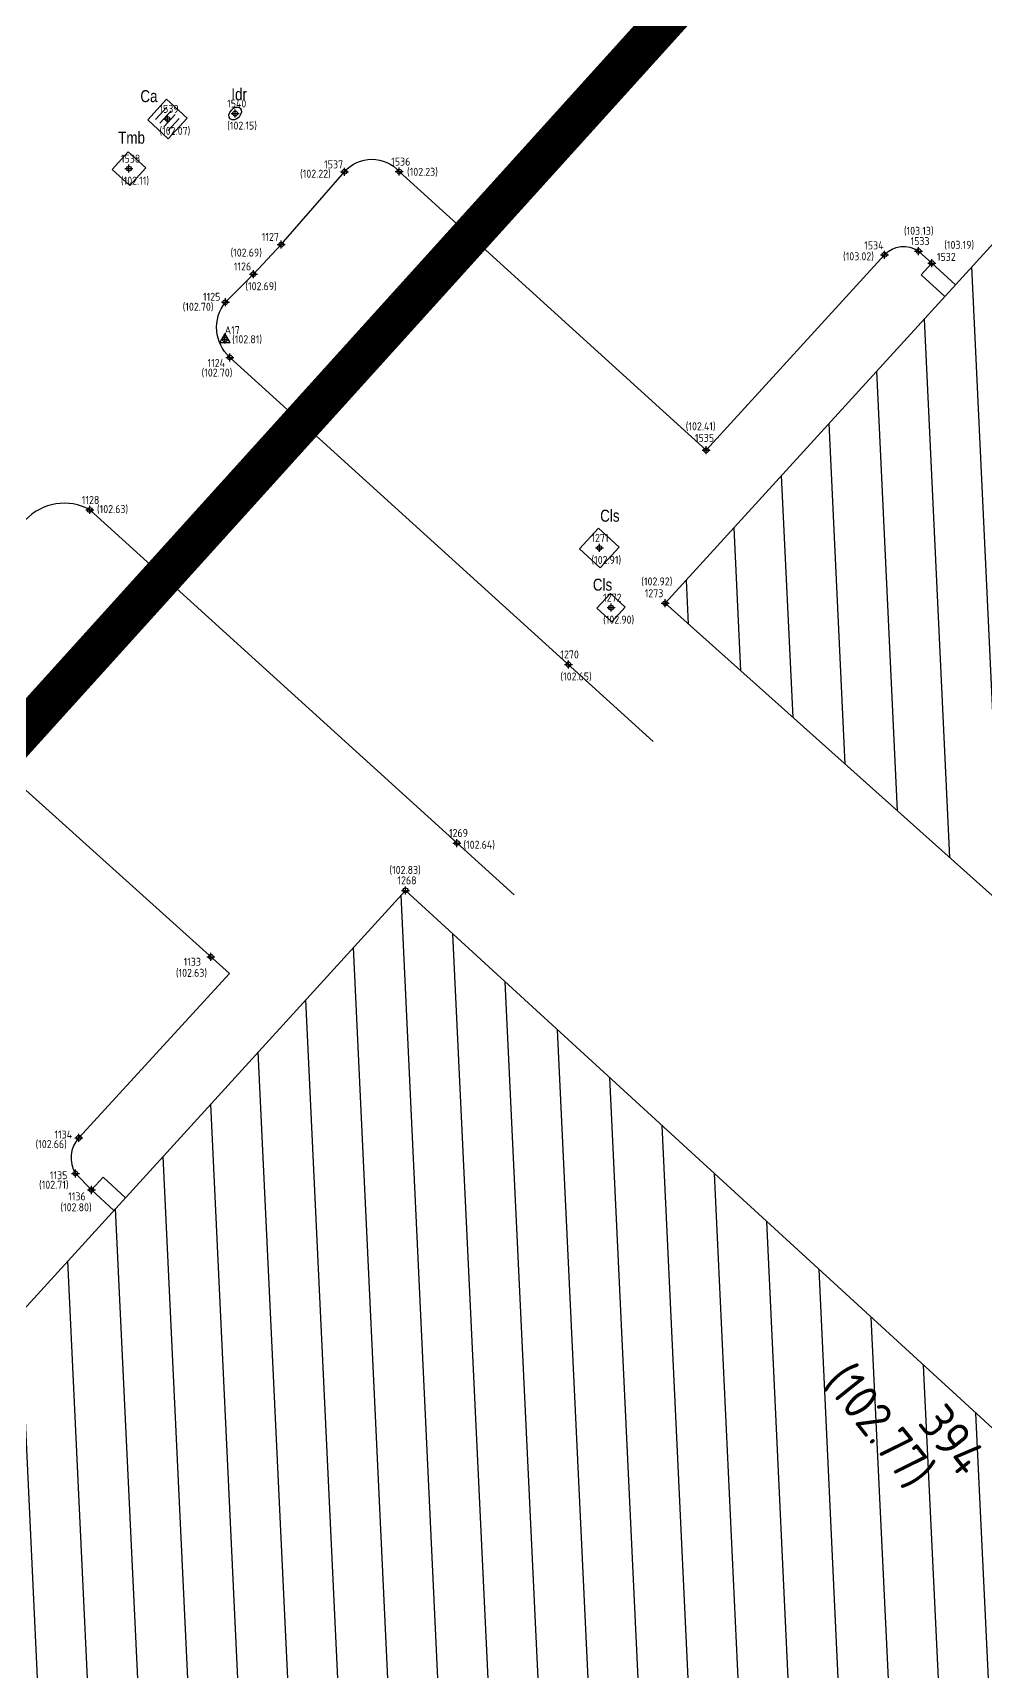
# Model space of a CAD drawing. Extents: x 9555 to 11275, y -8412 to -6382.
# Drawn here: x 10280.99 to 10304.81, y -8060.18 to -8019.23 of the extents above; entities that cross this region are included whole.
import ezdxf
from ezdxf.enums import TextEntityAlignment as Align

# ---------------------------------------------------------------- set-up
doc = ezdxf.new("R2010")
doc.units = 0
doc.header["$MEASUREMENT"] = 0
doc.header["$XCLIPFRAME"] = 2
doc.header["$PDMODE"] = 33
doc.header["$PDSIZE"] = 0.12
doc.linetypes.add('TRATTEGGIATA', pattern=[0.75, 0.5, -0.25])
doc.layers.get('0').update_dxf_attribs({"color": 53, "lineweight": 50})
for name, color, linetype in [('02_CAT', 7, 'Continuous'), ('GE_9632-NOME_P', 8, 'Continuous'), ('GE_9632-QUOTE_P', 8, 'Continuous'), ('GEI-Nome_P', 6, 'Continuous'), ('GEI-Punti', 7, 'Continuous'), ('Gei-Punti_3D', 3, 'Continuous'), ('GEI-Quote_P', 3, 'Continuous'), ('GEI-Simboli', 6, 'Continuous'), ('Immagine', 181, 'Continuous'), ('Ril-Aiuola_Retino', 85, 'Continuous'), ('Ril-Fabbr_Retino', 8, 'Continuous'), ('Ril-Strada', 4, 'Continuous'), ('Ril-Tomb_CADITOIA-Chiusino', 5, 'Continuous'), ('Ril-Tomb_CEMENTO-Cls', 5, 'Continuous'), ('Ril-Tomb_Idrante', 5, 'Continuous'), ('Ril-Tombino', 5, 'Continuous')]:
    doc.layers.add(name, color=color, linetype=linetype)
doc.layers.add('Gei-Nome_p(OFF)', color=251, linetype='Continuous', plot=False)
doc.layers.add('Ril-Fabbr', color=9, linetype='Continuous', lineweight=30)
doc.layers.add('x Area Rilievo', color=1, linetype='Continuous', lineweight=15)
doc.styles.add('HELVLA', font='helvl', dxfattribs={"width": 0.8})
doc.styles.get("Standard").update_dxf_attribs({"font": 'isocp.shx'})
picture_1 = doc.add_image_def('image2.png', size_in_pixel=(4950, 3510))
picture_2 = doc.add_image_def('image3.png', size_in_pixel=(3510, 4950))

# ---------------------------------------------------------------- blocks, each defined once
blk = doc.blocks.new('TCa-a')
at = {"layer": 'Ril-Tomb_CADITOIA-Chiusino'}
for p, q in [((-0.15, 0.15), (0.15, 0.15)), ((-0.15, 0.05), (0.15, 0.05)), ((-0.15, -0.05), (0.15, -0.05)), ((-0.15, -0.15), (0.15, -0.15))]:
    blk.add_line(p, q, dxfattribs=at)
blk.add_lwpolyline([(-0.25, -0.25), (0.25, -0.25), (0.25, 0.25), (-0.25, 0.25)], close=True, dxfattribs=at)
blk = doc.blocks.new('-Fgl. 957E Estratto Foglio Intero_PostFR2')
at = {"layer": 'Immagine'}
image = blk.add_image(picture_1, insert=(9917.284, -8422.509), size_in_units=(838.183, 594.348), rotation=0.00109, dxfattribs=at)
image.set_boundary_path([(308.756, 193.629), (4680.161, 3410.458)])
image.dxf.flags = 15
blk = doc.blocks.new('-Fgl. 958 Estratto Foglio Intero_PostFR3')
at = {"layer": 'Immagine'}
image = blk.add_image(picture_2, insert=(9716.786, -8308.175), size_in_units=(1485.814, 2095.379), rotation=-0.001044, dxfattribs=at)
image.set_boundary_path([(486.986, 415.0435), (2987.88, 4584.8433)])
image.dxf.flags = 15
blk = doc.blocks.new('- Fogli_Unione (Estratti_20043_SpostatoComeAll.957E_SuRIL_PostFR1-FR2-FR3 (2021-02-08)')
for name in ['-Fgl. 958 Estratto Foglio Intero_PostFR3', '-Fgl. 957E Estratto Foglio Intero_PostFR2']:
    blk.add_blockref(name, (0, 0))
blk = doc.blocks.new('2493-1_PostFRAZ')
at = {"layer": '02_CAT'}
blk.add_blockref('- Fogli_Unione (Estratti_20043_SpostatoComeAll.957E_SuRIL_PostFR1-FR2-FR3 (2021-02-08)', (2.401, 6.764), dxfattribs=at)

msp = doc.modelspace()

# ---------------------------------------------------------------- hatches: boundary and pattern name
at = {"layer": 'Ril-Aiuola_Retino'}
h = msp.add_hatch(dxfattribs=at)
h.set_pattern_fill('TEXTURE', color=256, scale=2, angle=90, style=0)
h.set_pattern_definition([(90, (-0.96, 1.44), (-1.52, 0.88), [0.08, -1.34, 0.06, -0.58, 0.12, -1.42]), (100, (-1.78, 1.06), (-1.90229523, 0.5378409), [0.14, -0.34, 0.18, -1.06, 0.1, -1.32]), (110, (-1.14, 0.86), (-1.47317502, 0.88980636), [0.16, -1.1, 0.14, -0.82, 0.1, -0.64]), (120, (-1.02, 1.44), (-1.69367912, -0.14646171), [0.1, -0.66, 0.08, -0.98, 0.06, -1.3]), (130, (-1.46, 0.88), (-1.442469036, 0.22557278), [0.08, -0.88, 0.06, -0.56, 0.16, -1.02]), (140, (-0.74, 1.18), (-1.57155663, -0.53498576), [0.04, -0.74, 0.1, -1.22, 0.12, -0.62]), (150, (-0.88, 1.24), (-1.49138439, -0.66315353), [0.1, -0.82, 0.04, -0.96, 0.08, -0.74]), (160, (-0.64, 1.02), (-1.43724565, -0.73261513), [0.06, -0.38, 0.12, -0.64, 0.08, -0.88]), (170, (-1.82, 1.12), (-1.09812967, -1.39043563), [0.14, -0.88, 0.06, -1.04, 0.12, -0.98]), (180, (-0.96, 1.24), (-0.74, -1.76), [0.12, -0.62, 0.08, -1.22, 0.04, -1.24]), (190, (-1.58, 0.92), (-0.96763527, -1.65314306), [0.14, -0.78, 0.12, -0.64, 0.14, -1.46]), (200, (-0.44, 0.78), (-0.54460759, -1.60293561), [0.16, -0.52, 0.08, -1.06, 0.12, -1.16]), (210, (-0.68, 0.24), (-0.18994845, -1.91099963), [0.1, -1.34, 0.12, -0.62, 0.14, -0.82]), (220, (-0.24, 0.68), (-0.47510721, -1.86071845), [0.06, -0.44, 0.08, -0.86, 0.16, -1.12]), (230, (-1.84, 0.08), (0.22803792, -1.47064568), [0.12, -0.72, 0.14, -0.62, 0.08, -0.84]), (240, (-0.12, 1.74), (0.80511506, -1.36549981), [0.08, -0.56, 0.16, -1.24, 0.14, -1.14]), (250, (-1.24, 0.42), (1.08285793, -1.58600716), [0.12, -0.84, 0.1, -0.76, 0.08, -1.22]), (260, (-0.76, 0.54), (1.12748777, -1.43762698), [0.18, -0.66, 0.12, -0.9, 0.16, -0.88])])
edge = h.paths.add_edge_path()
edge.add_line((10259.412, -8036.155), (10258.58, -8032.197))
edge.add_line((10258.58, -8032.197), (10239.684, -8052.804))
edge.add_arc((10242.749, -8046.806), 6.736, 242.9394, 268.5251)
edge.add_arc((10242.603, -8051.457), 2.083, 269.245, 315.7879)
edge.add_line((10244.096, -8052.909), (10259.412, -8036.155))
h.paths.add_polyline_path([(10251.447, -8041.591), (10251.109, -8041.959), (10250.74, -8041.621), (10251.078, -8041.253)], flags=16)
h.paths.add_polyline_path([(10245.366, -8049.14), (10245.661, -8049.41), (10245.39, -8049.705), (10245.095, -8049.435)], flags=16)
h.paths.add_polyline_path([(10244.65, -8049.772), (10245.092, -8050.178), (10244.687, -8050.62), (10244.244, -8050.215)], flags=16)
h.paths.add_polyline_path([(10269.441, -8025.245), (10266.977, -8022.999), (10262.341, -8028.09), (10266.226, -8028.752)])
edge = h.paths.add_edge_path()
edge.add_line((10271.388, -8020.3), (10261.139, -8010.739))
edge.add_line((10261.139, -8010.739), (10259.425, -8012.59))
edge.add_line((10259.425, -8012.59), (10271.136, -8023.438))
edge.add_arc((10269.751, -8021.748), 2.186, 309.3456, 401.473)
edge = h.paths.add_edge_path(flags=16)
edge.add_arc((10267.614, -8017.747), 0.0997, 0, 360)
edge = h.paths.add_edge_path(flags=17)
edge.add_arc((10255.088, -8012.547), 5.501, 56.9025, 77.9168)
edge.add_arc((10254.218, -8016.742), 9.785, 78.0771, 113.6808)
edge.add_line((10250.288, -8007.78), (10254.967, -8012.046))
edge.add_line((10254.967, -8012.046), (10256.742, -8010.105))
edge.add_line((10256.742, -8010.105), (10258.471, -8011.706))
edge.add_line((10258.471, -8011.706), (10260.199, -8009.84))
edge.add_line((10260.199, -8009.84), (10258.092, -8007.938))
h.paths.add_polyline_path([(10256.146, -8008.484), (10255.843, -8008.817), (10255.51, -8008.513), (10255.813, -8008.181)], flags=16)
edge = h.paths.add_edge_path()
edge.add_line((10298.967, -7983.808), (10298.738, -7984.06))
edge.add_line((10298.738, -7984.06), (10298.664, -7983.992))
edge.add_line((10298.664, -7983.992), (10292.912, -7990.377))
edge.add_line((10292.912, -7990.377), (10292.765, -7990.243))
edge.add_arc((10292.597, -7990.428), 0.25, 0, 47.8061, ccw=False)
edge.add_arc((10292.597, -7990.428), 0.25, 329.4094, 360, ccw=False)
edge.add_line((10292.812, -7990.556), (10297.291, -7994.822))
edge.add_line((10297.291, -7994.822), (10303.543, -7987.959))
edge.add_line((10303.543, -7987.959), (10298.967, -7983.808))
h.paths.add_polyline_path([(10299.539, -7989.409), (10300.856, -7990.634), (10299.543, -7992.025), (10298.237, -7990.809)], flags=16)
h.paths.add_polyline_path([(10321.783, -7967.974), (10317.067, -7963.766), (10301.474, -7980.912), (10301.547, -7980.979), (10301.318, -7981.23), (10305.91, -7985.369)])
edge = h.paths.add_edge_path()
edge.add_line((10265.277, -8002.447), (10265.209, -8002.52))
edge.add_line((10265.209, -8002.52), (10264.769, -8002.112))
edge.add_line((10264.769, -8002.112), (10261.848, -7999.404))
edge.add_line((10261.848, -7999.404), (10261.408, -7998.997))
edge.add_line((10261.408, -7998.997), (10261.476, -7998.923))
edge.add_line((10261.476, -7998.923), (10203.356, -7945.796))
edge.add_line((10203.356, -7945.796), (10203.086, -7946.743))
edge.add_line((10203.086, -7946.743), (10229.533, -7971.164))
edge.add_line((10229.533, -7971.164), (10245.964, -7986.219))
edge.add_line((10245.964, -7986.219), (10278.103, -8015.665))
edge.add_line((10278.103, -8015.665), (10286.373, -8006.762))
edge.add_line((10286.373, -8006.762), (10294.32, -7998.079))
edge.add_line((10294.32, -7998.079), (10289.941, -7993.688))
edge.add_arc((10289.793, -7993.486), 0.25, 227.8061, 306.1824, ccw=False)
edge.add_line((10289.625, -7993.671), (10289.772, -7993.804))
edge.add_line((10289.772, -7993.804), (10274.261, -8010.621))
edge.add_line((10274.261, -8010.621), (10273.965, -8010.352))
edge.add_line((10273.965, -8010.352), (10265.277, -8002.447))
edge = h.paths.add_edge_path(flags=16)
edge.add_arc((10242.302, -7981.911), 0.275, 0, 360)
edge = h.paths.add_edge_path(flags=17)
edge.add_line((10245.063, -7987.204), (10228.629, -7972.147))
edge.add_line((10228.629, -7972.147), (10203.796, -7949.214))
edge.add_arc((10217.172, -7941.37), 15.506, 210.3867, 217.4529)
edge.add_arc((10284.775, -7889.585), 100.664, 217.45291, 226.92031)
edge.add_line((10216.02, -7963.11), (10256.194, -7999.736))
edge.add_arc((10258.521, -7997.012), 3.583, 229.4939, 286.5396)
edge.add_line((10259.541, -8000.447), (10245.063, -7987.204))
edge = h.paths.add_edge_path(flags=16)
edge.add_arc((10253.58, -7995.958), 0.0997, 0, 360)
edge = h.paths.add_edge_path(flags=16)
edge.add_arc((10239.705, -7983.99), 0.35, 0, 360)
edge = h.paths.add_edge_path(flags=16)
edge.add_arc((10235.478, -7979.727), 0.15, 0, 360)
edge = h.paths.add_edge_path(flags=16)
edge.add_arc((10226.397, -7971.227), 0.225, 0, 360)
edge = h.paths.add_edge_path()
edge.add_arc((10267.197, -8005.311), 3.293, 165.3934, 214.5854)
edge.add_line((10264.485, -8007.18), (10274.383, -8016.541))
edge.add_arc((10275.946, -8013.899), 3.069, 239.3866, 294.7973)
edge.add_line((10277.233, -8016.685), (10264.01, -8004.48))
edge = h.paths.add_edge_path(flags=16)
edge.add_arc((10283.226, -8008.306), 0.6, 0, 360)
edge = h.paths.add_edge_path(flags=16)
edge.add_arc((10287.244, -8003.766), 0.6, 0, 360)
edge = h.paths.add_edge_path(flags=16)
edge.add_arc((10291.381, -7999.305), 0.6, 0, 360)
edge = h.paths.add_edge_path(flags=16)
edge.add_arc((10279.209, -8012.596), 0.6, 0, 360)
edge = h.paths.add_edge_path(flags=16)
edge.add_arc((10297.523, -7992.39), 0.6, 0, 360)
edge = h.paths.add_edge_path(flags=16)
edge.add_arc((10301.119, -7988.404), 0.6, 0, 360)
edge = h.paths.add_edge_path(flags=16)
edge.add_arc((10306.932, -7982.266), 0.6, 0, 360)
edge = h.paths.add_edge_path(flags=16)
edge.add_arc((10311.158, -7977.496), 0.6, 0, 360)
edge = h.paths.add_edge_path(flags=16)
edge.add_arc((10314.631, -7973.577), 0.6, 0, 360)
edge = h.paths.add_edge_path(flags=16)
edge.add_arc((10318.126, -7969.779), 0.6, 0, 360)
edge = h.paths.add_edge_path(flags=16)
edge.add_arc((10271.227, -8021.324), 0.6, 0, 360)
edge = h.paths.add_edge_path(flags=16)
edge.add_arc((10269.36, -8020.259), 0.6, 0, 360)
edge = h.paths.add_edge_path(flags=16)
edge.add_arc((10266.486, -8018.28), 0.6, 0, 360)
edge = h.paths.add_edge_path(flags=16)
edge.add_arc((10264.35, -8016.074), 0.6, 0, 360)
edge = h.paths.add_edge_path(flags=16)
edge.add_arc((10261.819, -8013.684), 0.6, 0, 360)
edge = h.paths.add_edge_path(flags=16)
edge.add_arc((10267.109, -8026.531), 0.6, 0, 360)
edge = h.paths.add_edge_path(flags=16)
edge.add_arc((10257.404, -8037.193), 0.6, 0, 360)
edge = h.paths.add_edge_path(flags=16)
edge.add_arc((10254.365, -8039.794), 0.6, 0, 360)
edge = h.paths.add_edge_path(flags=16)
edge.add_arc((10251.861, -8043.163), 0.6, 0, 360)
edge = h.paths.add_edge_path(flags=16)
edge.add_arc((10249.294, -8046.035), 0.6, 0, 360)
edge = h.paths.add_edge_path(flags=16)
edge.add_arc((10246.43, -8048.732), 0.6, 0, 360)
edge = h.paths.add_edge_path(flags=16)
edge.add_arc((10243.91, -8051.959), 0.6, 0, 360)
edge = h.paths.add_edge_path(flags=16)
edge.add_arc((10215.129, -7960.564), 0.0997, 0, 360)
edge = h.paths.add_edge_path(flags=16)
edge.add_arc((10232.68, -7976.833), 0.0997, 0, 360)
h.paths.add_polyline_path([(10309.344, -7979.167), (10309.838, -7979.582), (10308.79, -7980.78), (10308.305, -7980.356)], flags=16)
h.paths.add_polyline_path([(10310.819, -7971.025), (10311.278, -7971.412), (10310.874, -7971.89), (10310.415, -7971.503)], flags=16)
h.paths.add_polyline_path([(10320.934, -7967.544), (10321.416, -7967.972), (10320.336, -7969.142), (10319.863, -7968.704)], flags=16)
h.paths.add_polyline_path([(10253.409, -7996.504), (10253.173, -7996.762), (10252.914, -7996.527), (10253.15, -7996.268)], flags=16)
h.paths.add_polyline_path([(10274.479, -8011.144), (10274.183, -8010.874), (10273.813, -8011.281), (10274.109, -8011.55)], flags=16)
h.paths.add_polyline_path([(10274.51, -8010.548), (10275.024, -8011.023), (10275.499, -8010.508), (10274.984, -8010.034)], flags=16)
h.paths.add_polyline_path([(10310.453, -7978.784), (10310.157, -7978.515), (10309.787, -7978.922), (10310.083, -7979.191)], flags=16)
h.paths.add_polyline_path([(10311.015, -7979.556), (10310.719, -7979.287), (10310.349, -7979.694), (10310.645, -7979.963)], flags=16)
h.paths.add_polyline_path([(10310.776, -7972.084), (10311.22, -7972.488), (10311.624, -7972.044), (10311.18, -7971.64)], flags=16)
h.paths.add_polyline_path([(10309.729, -7972.048), (10310.247, -7972.519), (10310.718, -7972.002), (10310.2, -7971.531)], flags=16)
at = {"layer": 'Ril-Fabbr_Retino'}
h = msp.add_hatch(dxfattribs=at)
h.set_pattern_fill('ANSI31', color=256, scale=10, angle=47.7, style=2)
edge = h.paths.add_edge_path()
edge.add_line((10305.386, -8054.479), (10290.308, -8040.666))
edge.add_line((10290.308, -8040.666), (10263.029, -8070.6))
edge.add_line((10263.029, -8070.6), (10259.523, -8067.448))
edge.add_line((10259.523, -8067.448), (10252.452, -8075.052))
edge.add_line((10252.452, -8075.052), (10248.671, -8071.632))
edge.add_line((10248.671, -8071.632), (10237.968, -8083.327))
edge.add_line((10237.968, -8083.327), (10271.854, -8114.233))
edge.add_line((10271.854, -8114.233), (10368.885, -8009.057))
edge.add_line((10368.885, -8009.057), (10334.494, -7977.361))
edge.add_line((10334.494, -7977.361), (10323.743, -7989.061))
edge.add_line((10323.743, -7989.061), (10327.592, -7992.561))
edge.add_line((10327.592, -7992.561), (10320.648, -8000.292))
edge.add_line((10320.648, -8000.292), (10324.144, -8003.516))
edge.add_line((10324.144, -8003.516), (10296.805, -8033.49))
edge.add_line((10296.805, -8033.49), (10312.054, -8047.115))
edge.add_line((10305.364, -8054.458), (10310.811, -8048.501))
edge.add_line((10310.811, -8048.501), (10312.054, -8047.115))

# ---------------------------------------------------------------- linework, layer by layer
at = {"layer": 'GEI-Punti', "lineweight": 30}
msp.add_lwpolyline([(10285.793, -8026.75), (10285.663, -8026.975), (10285.923, -8026.975)], close=True, dxfattribs=at)
at = {"layer": 'GEI-Punti'}
for p in [(10286.05, -8021.249), (10284.356, -8021.383), (10283.394, -8022.627), (10288.783, -8022.705), (10290.152, -8022.7), (10287.201, -8024.526), (10302.286, -8024.78), (10303.139, -8024.688), (10286.504, -8025.265), (10303.471, -8024.987), (10285.804, -8025.966), (10285.793, -8026.9), (10285.918, -8027.346), (10297.828, -8029.666), (10282.415, -8031.159), (10295.157, -8032.107), (10296.805, -8033.49), (10295.45, -8033.6), (10294.382, -8035.02), (10291.596, -8039.483), (10290.308, -8040.666), (10285.444, -8042.328), (10282.139, -8046.853), (10282.054, -8047.742), (10282.455, -8048.155)]:
    msp.add_point(p, dxfattribs=at)
at = {"layer": 'Gei-Punti_3D'}
for p in [(10286.05, -8021.249, 102.146), (10284.356, -8021.383, 102.068), (10283.394, -8022.627, 102.109), (10288.783, -8022.705, 102.219), (10290.152, -8022.7, 102.233), (10287.201, -8024.526, 102.686), (10302.286, -8024.78, 103.025), (10303.139, -8024.688, 103.13), (10286.504, -8025.265, 102.69), (10303.471, -8024.987, 103.193), (10285.804, -8025.966, 102.698), (10285.793, -8026.9, 102.805), (10285.918, -8027.346, 102.698), (10297.828, -8029.666, 102.408), (10282.415, -8031.159, 102.633), (10295.157, -8032.107, 102.905), (10296.805, -8033.49, 102.922), (10295.45, -8033.6, 102.9), (10294.382, -8035.02, 102.648), (10291.596, -8039.483, 102.637), (10290.308, -8040.666, 102.834), (10285.444, -8042.328, 102.631), (10282.139, -8046.853, 102.663), (10282.054, -8047.742, 102.707), (10282.455, -8048.155, 102.797)]:
    msp.add_point(p, dxfattribs=at)
at = {"layer": 'GEI-Simboli'}
for p, q in [((10286.05, -8021.35), (10286.05, -8021.15)), ((10284.256, -8021.383), (10284.456, -8021.383)), ((10284.356, -8021.483), (10284.356, -8021.283)), ((10285.95, -8021.249), (10286.15, -8021.249)), ((10283.294, -8022.627), (10283.494, -8022.627)), ((10283.394, -8022.727), (10283.394, -8022.527)), ((10288.683, -8022.705), (10288.883, -8022.705)), ((10288.783, -8022.805), (10288.783, -8022.605)), ((10290.052, -8022.7), (10290.252, -8022.7)), ((10290.152, -8022.801), (10290.152, -8022.6)), ((10287.201, -8024.626), (10287.201, -8024.426)), ((10287.102, -8024.526), (10287.301, -8024.526)), ((10302.186, -8024.78), (10302.386, -8024.78)), ((10302.286, -8024.88), (10302.286, -8024.68)), ((10303.039, -8024.688), (10303.239, -8024.688)), ((10303.139, -8024.788), (10303.139, -8024.587)), ((10303.471, -8025.087), (10303.471, -8024.887)), ((10286.404, -8025.265), (10286.604, -8025.265)), ((10286.504, -8025.365), (10286.504, -8025.165)), ((10303.371, -8024.987), (10303.571, -8024.987)), ((10285.704, -8025.966), (10285.904, -8025.966)), ((10285.804, -8026.066), (10285.804, -8025.866)), ((10285.693, -8026.9), (10285.893, -8026.9)), ((10285.793, -8027), (10285.793, -8026.8)), ((10285.818, -8027.346), (10286.018, -8027.346)), ((10285.918, -8027.446), (10285.918, -8027.246)), ((10297.728, -8029.666), (10297.928, -8029.666)), ((10297.828, -8029.766), (10297.828, -8029.566)), ((10282.315, -8031.159), (10282.515, -8031.159)), ((10282.415, -8031.259), (10282.415, -8031.059)), ((10295.058, -8032.107), (10295.257, -8032.107)), ((10295.157, -8032.207), (10295.157, -8032.007)), ((10295.45, -8033.7), (10295.45, -8033.5)), ((10296.704, -8033.49), (10296.905, -8033.49)), ((10296.805, -8033.59), (10296.805, -8033.39)), ((10295.35, -8033.6), (10295.55, -8033.6)), ((10294.282, -8035.02), (10294.482, -8035.02)), ((10294.382, -8035.12), (10294.382, -8034.92)), ((10291.496, -8039.483), (10291.696, -8039.483)), ((10291.596, -8039.583), (10291.596, -8039.383)), ((10290.208, -8040.666), (10290.408, -8040.666)), ((10290.308, -8040.766), (10290.308, -8040.566)), ((10285.344, -8042.328), (10285.544, -8042.328)), ((10285.444, -8042.428), (10285.444, -8042.228)), ((10282.039, -8046.853), (10282.239, -8046.853)), ((10282.139, -8046.953), (10282.139, -8046.753)), ((10281.954, -8047.742), (10282.154, -8047.742)), ((10282.054, -8047.842), (10282.054, -8047.642)), ((10282.355, -8048.155), (10282.555, -8048.155)), ((10282.455, -8048.256), (10282.455, -8048.056))]:
    msp.add_line(p, q, dxfattribs=at)
at = {"layer": 'Ril-Fabbr'}
msp.add_lwpolyline([(10305.386, -8054.479), (10290.308, -8040.666), (10263.029, -8070.6), (10259.523, -8067.448), (10252.452, -8075.052), (10248.671, -8071.632), (10237.968, -8083.327), (10271.854, -8114.233), (10368.885, -8009.057), (10334.494, -7977.361), (10323.743, -7989.061), (10327.592, -7992.561), (10320.648, -8000.292), (10324.144, -8003.516), (10296.805, -8033.49), (10312.054, -8047.115)], dxfattribs=at)
at = {"layer": 'Ril-Fabbr', "color": 7}
for points in [[(10303.796, -8025.825), (10303.201, -8025.283), (10303.471, -8024.987), (10304.065, -8025.529)], [(10283.017, -8048.667), (10282.455, -8048.155), (10282.745, -8047.838), (10283.307, -8048.349)]]:
    msp.add_lwpolyline(points, dxfattribs=at)
at = {"layer": 'Ril-Strada'}
for points in [[(10287.201, -8024.526), (10288.783, -8022.705, -0.453949), (10290.152, -8022.7), (10297.828, -8029.666), (10302.286, -8024.78, -0.378354), (10303.139, -8024.688), (10303.471, -8024.987)], [(10296.505, -8036.945), (10285.918, -8027.346, -0.394776), (10285.804, -8025.966), (10286.504, -8025.265)], [(10293.027, -8040.78), (10282.415, -8031.159, 0.349846), (10280.802, -8031.416), (10278.091, -8034.386, 0.423599), (10278.141, -8035.759), (10285.905, -8042.743), (10282.139, -8046.853, 0.334678), (10282.054, -8047.742), (10282.455, -8048.155)]]:
    msp.add_lwpolyline(points, format="xyb", dxfattribs=at)
at = {"layer": 'Ril-Strada', "color": 8}
msp.add_lwpolyline([(10286.504, -8025.265), (10287.201, -8024.526)], dxfattribs=at)
at = {"layer": 'Ril-Tomb_CEMENTO-Cls'}
for points in [[(10294.663, -8032.128), (10295.179, -8032.602), (10295.652, -8032.086), (10295.136, -8031.613)], [(10295.097, -8033.616), (10295.465, -8033.954), (10295.803, -8033.585), (10295.435, -8033.247)]]:
    msp.add_lwpolyline(points, close=True, dxfattribs=at)
at = {"layer": 'Ril-Tomb_Idrante'}
msp.add_ellipse((10286.05, -8021.249), major_axis=(0.125, 0.136), ratio=0.702703, dxfattribs=at)
at = {"layer": 'Ril-Tombino'}
msp.add_lwpolyline([(10282.97, -8022.646), (10283.376, -8022.203), (10283.818, -8022.609), (10283.412, -8023.051)], close=True, dxfattribs=at)
at = {"layer": 'x Area Rilievo', "linetype": 'TRATTEGGIATA', "lineweight": 0, "ltscale": 10, "const_width": 1}
msp.add_lwpolyline([(10561.071, -7840.391), (10415.946, -7709.147), (10326.96, -7738.791), (10288.996, -7748.932), (10283.895, -7766.399), (10280.736, -7779.083), (10263.249, -7802.296), (10149.988, -7927.536), (10182.712, -7957.129), (10084.037, -8066.241), (10054.064, -8039.135), (10024.505, -8071.821), (10019.775, -8077.051), (10070.409, -8122.842), (10149.878, -8034.968), (10222.804, -8100.918), (10229.342, -8093.529), (10229.342, -8093.529), (10397.888, -7907.157), (10402.978, -7911.76), (10454.44, -7958.3)], close=True, dxfattribs=at)

# ---------------------------------------------------------------- block references
at = {"layer": '02_CAT'}
msp.add_blockref('2493-1_PostFRAZ', (0, 0), dxfattribs=at)
at = {"layer": 'Ril-Tomb_CADITOIA-Chiusino', "xscale": 1.39999998077849, "yscale": 1.39999998077849, "zscale": 1.39999998077849, "rotation": 227.2927813749506}
msp.add_blockref('TCa-a', (10284.356, -8021.383), dxfattribs=at)

# ---------------------------------------------------------------- texts
at = {"layer": 'GE_9632-NOME_P'}
msp.add_text('394', height=0.9, rotation=308.5578, dxfattribs=at).set_placement((10303.092, -8053.988))
at = {"layer": 'GE_9632-QUOTE_P'}
msp.add_text('(102.77)', height=0.9, rotation=308.5578, dxfattribs=at).set_placement((10300.728, -8052.966))
at = {"layer": 'GEI-Nome_P'}
for s, p in [('1539', (10284.156, -8021.233)), ('1540', (10285.85, -8021.1)), ('1538', (10283.194, -8022.477)), ('1537', (10288.274, -8022.62)), ('1536', (10289.952, -8022.551)), ('1127', (10286.715, -8024.433)), ('1534', (10301.78, -8024.644)), ('1533', (10302.939, -8024.538)), ('1532', (10303.598, -8024.932)), ('1126', (10286.017, -8025.172)), ('1125', (10285.245, -8025.93)), ('A17', (10285.787, -8026.764)), ('1124', (10285.359, -8027.583)), ('1535', (10297.547, -8029.458)), ('1128', (10282.215, -8031.009)), ('1271', (10294.958, -8031.957)), ('1272', (10295.25, -8033.45)), ('1273', (10296.291, -8033.34)), ('1270', (10294.182, -8034.87)), ('1269', (10291.396, -8039.333)), ('1268', (10290.108, -8040.516)), ('1133', (10284.761, -8042.551)), ('1134', (10281.53, -8046.87)), ('1135', (10281.416, -8047.886)), ('1136', (10281.875, -8048.415))]:
    msp.add_text(s, height=0.2, dxfattribs=at).set_placement(p)
at = {"layer": 'Gei-Nome_p(OFF)'}
msp.add_text('(102.69)', height=0.2, dxfattribs=at).set_placement((10286.304, -8025.665))
at = {"layer": 'GEI-Quote_P'}
for s, p in [('(102.07)', (10284.156, -8021.783)), ('(102.15)', (10285.85, -8021.65)), ('(102.11)', (10283.194, -8023.027)), ('(102.22)', (10287.672, -8022.854)), ('(102.23)', (10290.347, -8022.806)), ('(103.13)', (10302.772, -8024.281)), ('(103.19)', (10303.78, -8024.631)), ('(102.69)', (10285.933, -8024.825)), ('(103.02)', (10301.25, -8024.918)), ('(102.70)', (10284.736, -8026.179)), ('(102.81)', (10285.973, -8026.992)), ('(102.70)', (10285.209, -8027.825)), ('(102.41)', (10297.316, -8029.167)), ('(102.63)', (10282.594, -8031.236)), ('(102.91)', (10294.958, -8032.507)), ('(102.92)', (10296.205, -8033.044)), ('(102.90)', (10295.25, -8034)), ('(102.65)', (10294.182, -8035.42)), ('(102.64)', (10291.757, -8039.626)), ('(102.83)', (10289.906, -8040.256)), ('(102.63)', (10284.566, -8042.828)), ('(102.66)', (10281.057, -8047.109)), ('(102.71)', (10281.145, -8048.124)), ('(102.80)', (10281.679, -8048.688))]:
    msp.add_text(s, height=0.2, dxfattribs=at).set_placement(p)
at = {"layer": 'Ril-Tomb_CADITOIA-Chiusino', "style": 'HELVLA', "width": 0.8}
msp.add_text('Ca', height=0.3, dxfattribs=at).set_placement((10283.893, -8020.814), align=Align.MIDDLE)
at = {"layer": 'Ril-Tomb_CEMENTO-Cls', "style": 'HELVLA', "width": 0.8}
for p in [(10295.419, -8031.296), (10295.236, -8033.02)]:
    msp.add_text('Cls', height=0.3, rotation=359.983, dxfattribs=at).set_placement(p, align=Align.MIDDLE)
at = {"layer": 'Ril-Tomb_Idrante', "style": 'HELVLA', "width": 0.8}
msp.add_text('Idr', height=0.3, dxfattribs=at).set_placement((10286.149, -8020.762), align=Align.MIDDLE)
at = {"layer": 'Ril-Tombino', "style": 'HELVLA', "width": 0.8}
msp.add_text('Tmb', height=0.3, dxfattribs=at).set_placement((10283.459, -8021.847), align=Align.MIDDLE)

doc.saveas('drawing.dxf')
